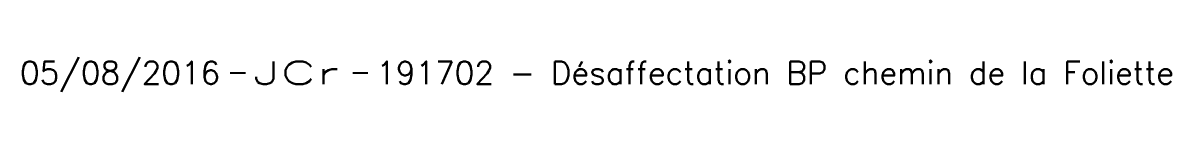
# Model space of a CAD drawing. Header units: millimetres. Extents: x 184000 to 185000, y 127000 to 128000.
# Drawn here: x 184940.76 to 184978.37, y 127760.88 to 127762.02 of the extents above; entities that cross this region are included whole.
import ezdxf
from ezdxf.enums import TextEntityAlignment as Align

# ---------------------------------------------------------------- set-up
doc = ezdxf.new("R2010")
doc.units = ezdxf.units.MM
doc.layers.get('0').update_dxf_attribs({"linetype": 'CONTINUOUS'})
doc.layers.add('L_910', color=7, linetype='CONTINUOUS', plot=False)
doc.styles.get("Standard").update_dxf_attribs({"font": 'romans.shx', "width": 0.85})

# ---------------------------------------------------------------- blocks, each defined once
blk = doc.blocks.new('GIS_MODF')
at = {"color": 0, "linetype": 'Continuous', "flags": 128}
for points in [[(-2.257, -0.012), (-1.757, -0.012)], [(1.758, -0.012), (2.258, -0.012)]]:
    blk.add_lwpolyline(points, dxfattribs=at)
at = {"color": 0, "linetype": 'Continuous'}
blk.add_attdef('DATE', text='', height=0.75, dxfattribs=at).set_placement((-2.583, -0.387), align=Align.RIGHT)
at = {"color": 0, "linetype": 'Continuous', "width": 3.590909}
blk.add_attdef('USER', text='', height=0.75, dxfattribs=at).set_placement((-1.516, -0.387), (1.306, -0.387), align=Align.FIT)
at = {"color": 0, "linetype": 'Continuous'}
blk.add_attdef('DESC', (2.528, -0.387), '', height=0.75, dxfattribs=at)

msp = doc.modelspace()

# ---------------------------------------------------------------- block references
at = {"layer": 'L_910'}
ref = msp.add_blockref('GIS_MODF', (184949.804, 127761.518), dxfattribs=at)
ref.add_attrib('DATE', '05/08/2016', dxfattribs={"layer": '0', "color": 0, "linetype": 'Continuous', "height": 0.75}).set_placement((184947.221, 127761.131), align=Align.RIGHT)
ref.add_attrib('USER', 'JCr', dxfattribs={"layer": '0', "color": 0, "linetype": 'Continuous', "height": 0.75, "width": 1.612245}).set_placement((184948.288, 127761.131), (184951.109, 127761.131), align=Align.FIT)
ref.add_attrib('DESC', '191702 - Désaffectation BP chemin de la Foliette', (184952.331, 127761.131), dxfattribs={"layer": '0', "color": 0, "linetype": 'Continuous', "height": 0.75})

doc.saveas('drawing.dxf')
